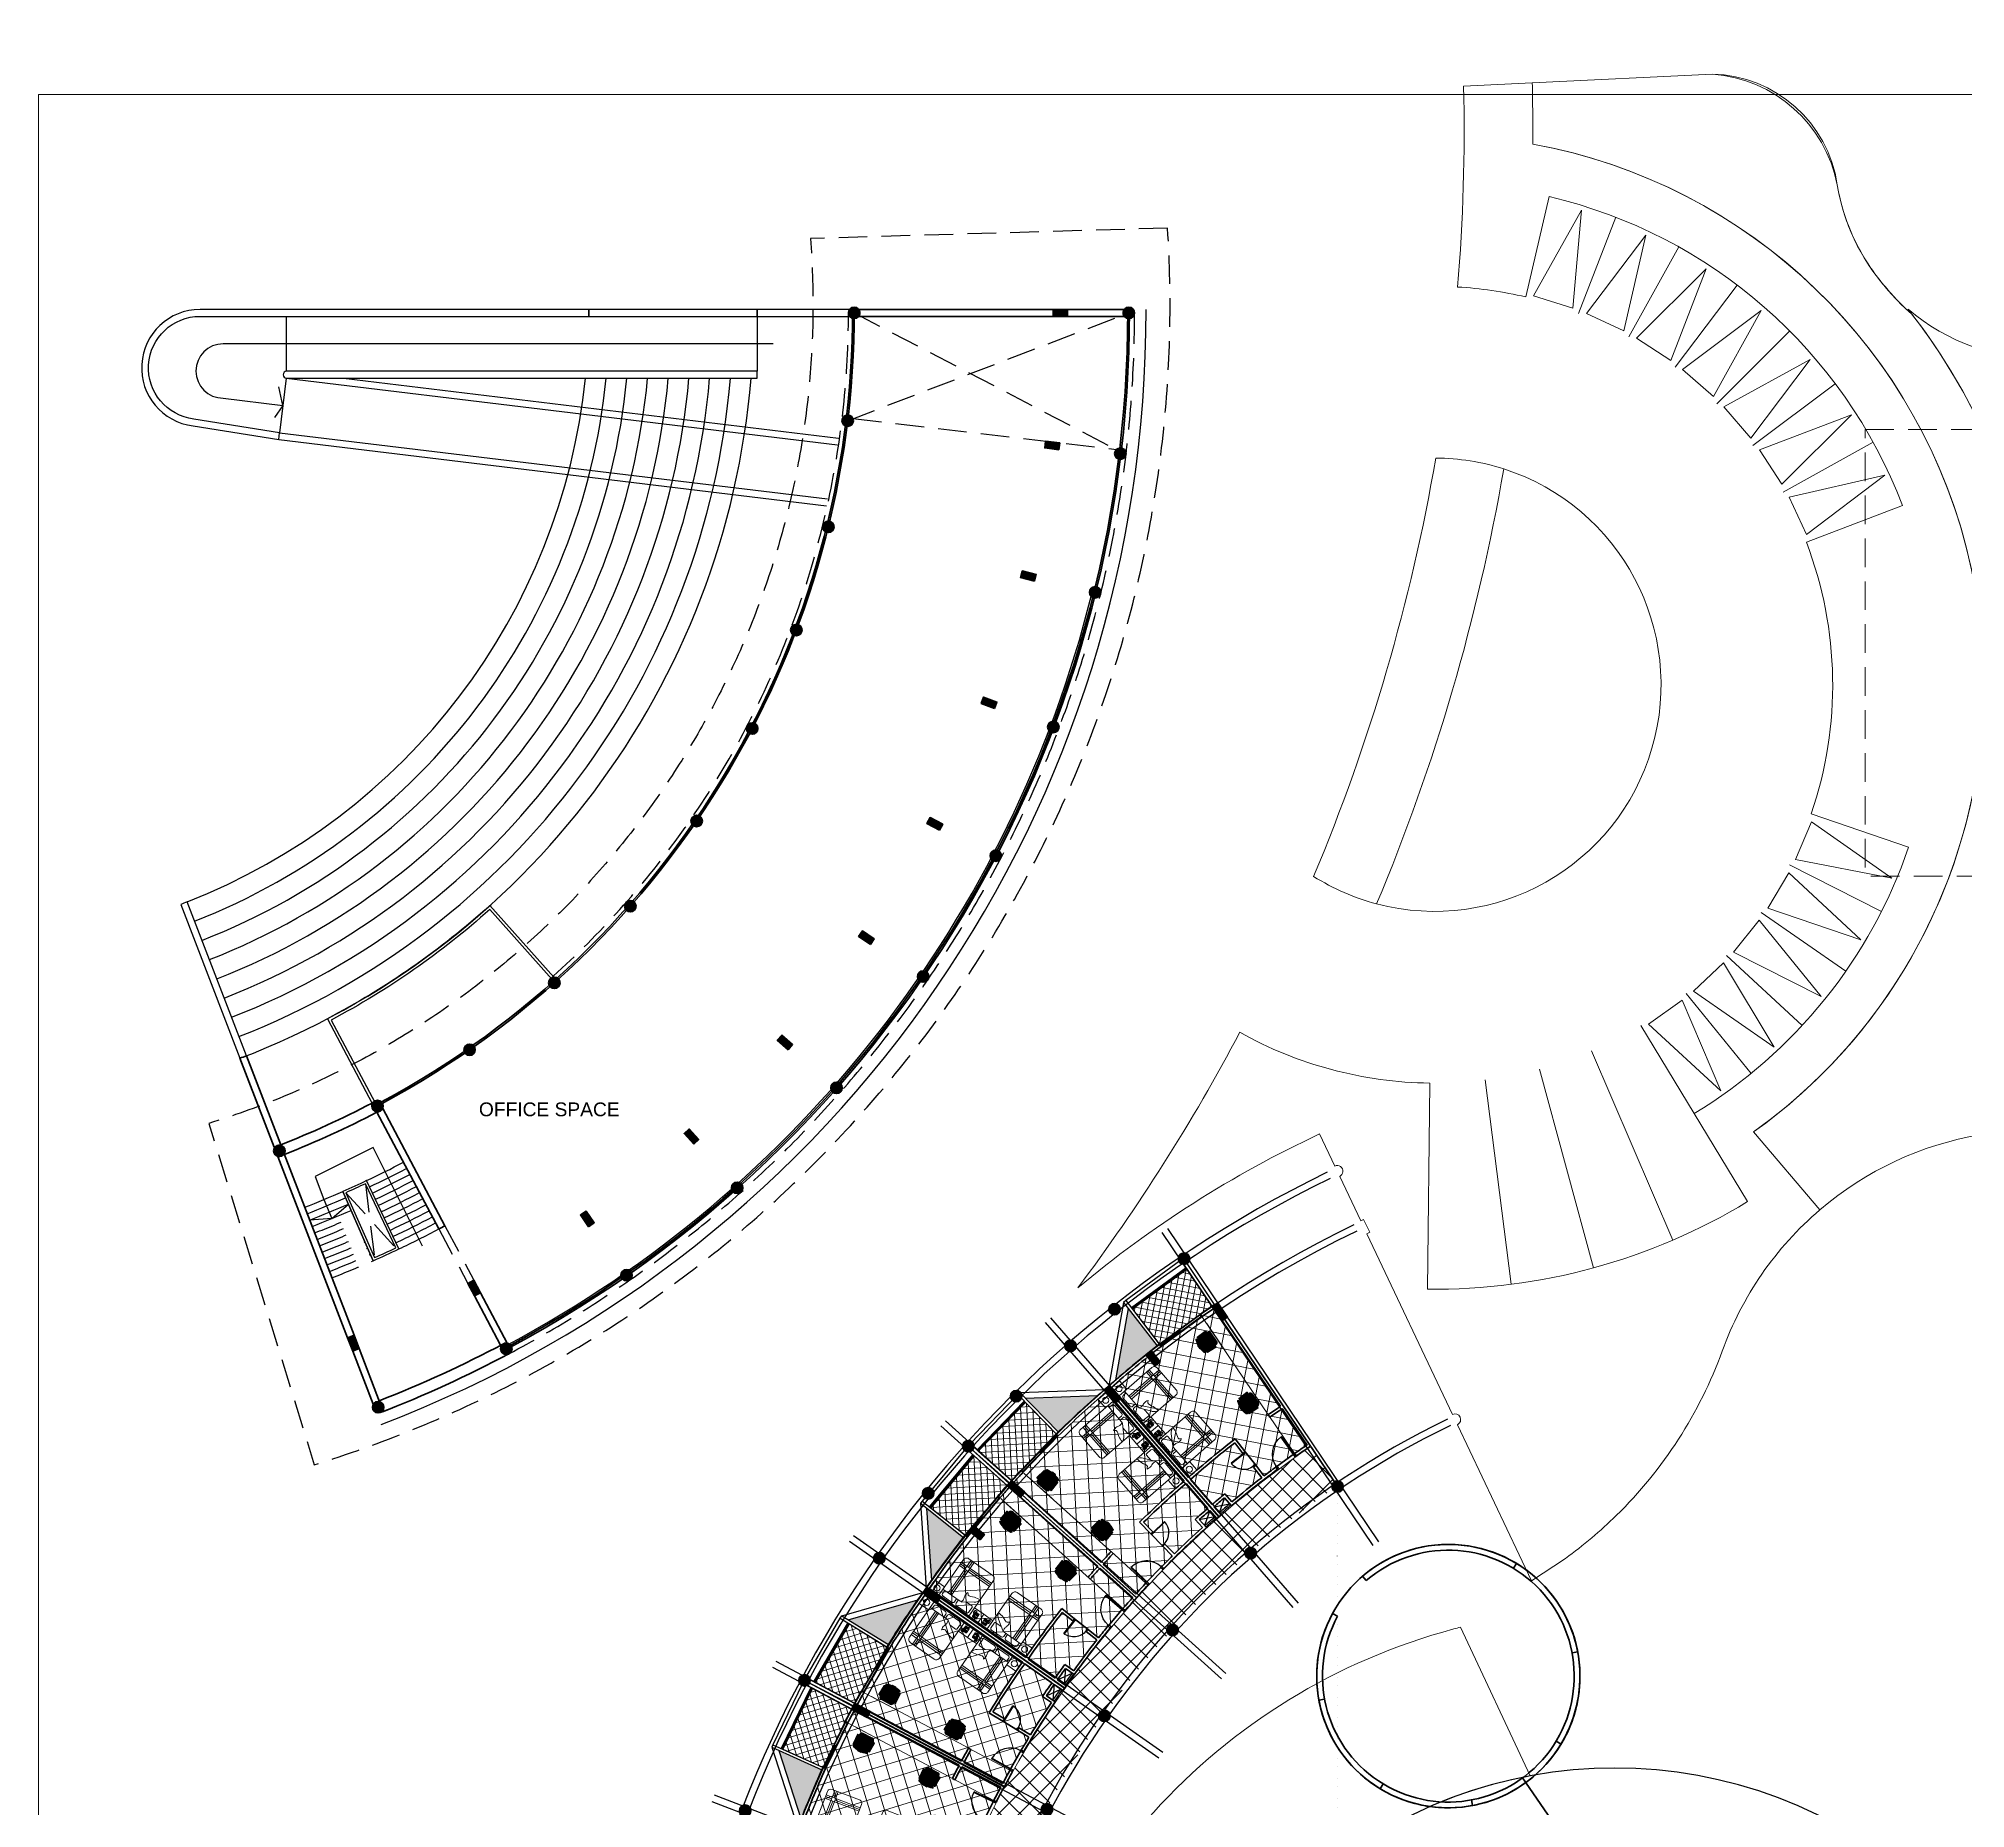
# Model space of a CAD drawing. Header units: inches. Extents: x -1373420 to 1275728, y -1279082 to 1370051.
# Drawn here: x -51601 to -48233, y -2537 to 554 of the extents above; entities that cross this region are included whole.
import ezdxf

# ---------------------------------------------------------------- set-up
doc = ezdxf.new("R2010")
doc.units = ezdxf.units.IN
doc.header["$LTSCALE"] = 100
doc.header["$MEASUREMENT"] = 0
doc.linetypes.add('DASHED', pattern=[0.75, 0.5, -0.25])
doc.layers.add('a Walkway', color=7, linetype='Continuous', lineweight=30, true_color=0x4b2e26)
doc.layers.add('Low Wall', color=7, linetype='Continuous', lineweight=15, true_color=0x858585)
for name, color, linetype, lineweight in [('beam', 40, 'Continuous', 15), ('Building', 250, 'Continuous', 60), ('COLUMN', 1, 'Continuous', 40), ('Floor Line', 32, 'Continuous', 25), ('FURNITUR', 214, 'Continuous', 18), ('FURNITURE', 64, 'Continuous', 5), ('Hatch', 213, 'Continuous', 13), ('slab line', 180, 'Continuous', 35), ('WALL', 7, 'Continuous', 35), ('WINDOW', 5, 'Continuous', 5)]:
    doc.layers.add(name, color=color, linetype=linetype, lineweight=lineweight)
doc.layers.add('HS', color=7, linetype='Continuous')
doc.layers.add('Window Glass', color=7, linetype='Continuous', true_color=0x1414ff)
doc.styles.add('ROMANS', font='arial.ttf')
doc.styles.get("Standard").update_dxf_attribs({"font": 'arial.ttf'})

# ---------------------------------------------------------------- blocks, each defined once
blk = doc.blocks.new('A$Cd32af88c')
at = {"layer": 'HS'}
h = blk.add_hatch(color=256, dxfattribs=at)
h.dxf.hatch_style = 1
h.paths.add_polyline_path([(0, 10, 1), (20, 10, 1)])
at = {"layer": 'COLUMN'}
blk.add_circle((10, 10), 10, dxfattribs=at)
blk = doc.blocks.new('A$C2b1145ed')
h = blk.add_hatch(color=256)
h.dxf.hatch_style = 1
h.paths.add_polyline_path([(989, 3442.4), (979, 3435.7), (962.2, 3460.6), (972.2, 3467.3)])
h = blk.add_hatch(color=256)
h.dxf.hatch_style = 1
h.paths.add_polyline_path([(802.4, 3300.2), (793.3, 3292.3), (773.7, 3315), (782.7, 3322.8)])
h = blk.add_hatch(color=256)
h.dxf.hatch_style = 1
h.paths.add_polyline_path([(634.6, 3136.3), (626.5, 3127.4), (604.2, 3147.4), (612.3, 3156.4)])
h = blk.add_hatch(color=256)
h.dxf.hatch_style = 1
h.paths.add_polyline_path([(487.9, 2953.1), (481.1, 2943.3), (456.5, 2960.5), (463.4, 2970.3)])
h = blk.add_hatch(color=256)
h.dxf.hatch_style = 1
h.paths.add_polyline_path([(364.7, 2753.5), (359.1, 2742.9), (332.6, 2757), (338.2, 2767.6)])
at = {"layer": 'Hatch', "lineweight": 5, "true_color": 0x636466}
h = blk.add_hatch(dxfattribs=at)
h.set_pattern_fill('ANSI37', color=251, scale=200)
edge = h.paths.add_edge_path()
edge.add_line((1180.8, 3147.3), (1134.4, 3216.1))
edge.add_arc((2058.4, 1846.2), 1652.5, 123.9995, 169.3844)
edge.add_line((434.2, 2150.6), (433.6, 2150.7))
edge.add_line((433.6, 2150.7), (397.5, 2155))
edge.add_line((397.5, 2155), (384.1, 2045.8))
edge.add_line((384.1, 2045.8), (130.7, 2076.8))
edge.add_arc((2058.5, 1846.1), 1941.5, 173.1771, 180)
edge.add_line((117, 1846.1), (405.9, 1846.1))
edge.add_line((405.9, 1846.1), (405.9, 1840.1))
edge.add_line((405.9, 1840.1), (393.9, 1840.1))
edge.add_arc((2058.5, 1846.1), 1664.5, 180.2065, 183.1533)
edge.add_line((396.4, 1754.6), (397.7, 1734.4))
edge.add_arc((2058.5, 1846.1), 1664.5, 183.8467, 186.7935)
edge.add_line((405.6, 1649.2), (417.5, 1650.7))
edge.add_line((417.5, 1650.7), (418.3, 1644.7))
edge.add_line((418.3, 1644.7), (418.2, 1644.7))
edge.add_arc((2058.5, 1846.1), 1652.5, 187, 236)
edge.add_line((1134.4, 476.1), (1180.8, 544.9))
edge.add_arc((2058.5, 1846.1), 1569.5, 124, 236, ccw=False)
blk.add_line((1180.8, 3147.3), (1134.4, 3216.1))
at = {"layer": 'beam', "lineweight": 25}
for p, q in [((1243.7, 3043.3), (874.7, 3590.3)), ((1253.7, 3050), (884.7, 3597)), ((1113, 2942.9), (680, 3440.9)), ((1103.9, 2935.1), (671, 3433.1)), ((978.3, 2810.6), (487.9, 3252.2)), ((986.3, 2819.5), (496, 3261.1)), ((868.8, 2671.8), (328.3, 3050.3)), ((875.7, 2681.6), (335.2, 3060.1)), ((777.1, 2520.6), (194.4, 2830.4)), ((782.7, 2531.2), (200.1, 2841)), ((704.4, 2359.5), (88.4, 2595.9)), ((708.7, 2370.7), (92.7, 2607.1))]:
    blk.add_line(p, q, dxfattribs=at)
for radius, start, end in [(2054.5, 115.8327, 236.1673), (2042.5, 115.8317, 236.1683), (1951.5, 115.7817, 180.1762), (1939.5, 115.7817, 186.8227), (1574.5, 115.7817, 236.2183), (1562.5, 115.78, 236.22)]:
    blk.add_arc((2058.5, 1846.1), radius, start, end, dxfattribs=at)
at = {"layer": 'COLUMN'}
for points in [[(989, 3442.4), (979, 3435.7), (962.2, 3460.6), (972.2, 3467.3)], [(802.4, 3300.2), (793.3, 3292.3), (773.7, 3315), (782.7, 3322.8)], [(634.6, 3136.3), (626.5, 3127.4), (604.2, 3147.4), (612.3, 3156.4)], [(487.9, 2953.1), (481.1, 2943.3), (456.5, 2960.5), (463.4, 2970.3)], [(364.7, 2753.5), (359.1, 2742.9), (332.6, 2757), (338.2, 2767.6)]]:
    blk.add_lwpolyline(points, close=True, dxfattribs=at)
at = {"layer": 'WALL', "lineweight": 20}
blk.add_arc((2058.5, 1846.1), 1652.5, 124, 169.3463, dxfattribs=at)
at = {"lineweight": 60, "xscale": -1}
for p, rotation in [((915.7, 3558.2), 124.0000000000005), ((715.5, 3406.2), 131.0000000000005), ((535.4, 3230.9), 138.0000000000005), ((1184.1, 3160.3), 124.0000000000005), ((378, 3035), 145.0000000000004), ((1030.4, 3044), 131.0000000000005), ((892.1, 2909.8), 138.0000000000005), ((245.6, 2821.3), 152.0000000000003), ((771.2, 2759.7), 145.0000000000004), ((140.3, 2593.1), 159.0000000000003), ((669.4, 2596), 152.0000000000003)]:
    blk.add_blockref('A$Cd32af88c', p, dxfattribs=dict(at, rotation=rotation))
blk = doc.blocks.new('Bed-King Size')
at = {"linetype": 'Continuous', "ltscale": 60}
for p, q in [((-29, -17.5), (-29, -8)), ((-26.9, -19.7), (-15.4, -19.7)), ((-9, -15.4), (-26.7, -27.4)), ((-25.8, -4.7), (-5.1, -4.7)), ((31, -14.5), (-5.8, -14.5)), ((-1.8, -8), (-1.8, -14.5)), ((1.9, -14.5), (1.9, -8)), ((5.1, -4.7), (23.8, -4.7)), ((27.1, -8), (27.1, -14.5))]:
    blk.add_line(p, q, dxfattribs=at)
at = {"linetype": 'Continuous', "lineweight": 0, "ltscale": 60}
for p, q in [((13, -14.5), (13, -84.2)), ((16.2, -14.5), (16.2, -65.2)), ((19.5, -14.5), (19.5, -84.2)), ((-33, -65.2), (31, -65.2)), ((-33, -68.4), (13, -68.4)), ((-33, -71.7), (31, -71.7)), ((16.2, -71.7), (16.2, -84.2)), ((19.5, -68.4), (31, -68.4))]:
    blk.add_line(p, q, dxfattribs=at)
at = {"linetype": 'Continuous'}
blk.add_lwpolyline([(-52.6, -2.2), (-52.6, -2.2), (-52.6, 0), (50.6, 0), (50.6, -2.2)], close=True, dxfattribs=at)
at = {"linetype": 'Continuous', "ltscale": 3}
for points in [[(-52.6, -19.7), (-52.6, -2.2), (-33, -2.2), (-33, -19.7)], [(50.6, -19.7), (50.6, -2.2), (31, -2.2), (31, -19.7)]]:
    blk.add_lwpolyline(points, close=True, dxfattribs=at)
at = {"ltscale": 2}
blk.add_lwpolyline([(31, -77.6), (31, -2.2), (-33, -2.2), (-33, -77.6, 0.414214), (-26.5, -84.2), (24.5, -84.2, 0.414214)], format="xyb", close=True, dxfattribs=at)
blk.add_arc((-18.3, -39.9), 15.1, 124.1111, 167.4379)
at = {"linetype": 'Continuous', "ltscale": 60}
for centre, radius, start, end in [((-25.8, -8), 3.27, 89.9995, 179.9995), ((-26.9, -17.5), 2.18, 179.9995, 270.0029), ((-5.8, -21), 6.54, 90.0024, 120.1005), ((-5.1, -8), 3.27, 359.9995, 89.9995), ((5.1, -8), 3.27, 89.9995, 179.9995), ((23.8, -8), 3.27, 359.9995, 89.9995)]:
    blk.add_arc(centre, radius, start, end, dxfattribs=at)
for points, knots in [([(-33, -36.6), (-29.4, -36.3), (-21.6, -35.6), (-11.3, -29.1), (-9.4, -33.6), (-7.9, -35)], [0, 0, 0, 0, 10.191994, 21.8947, 27.267662, 27.267662, 27.267662, 27.267662]), ([(-7.9, -35), (-7.2, -32.1), (-6.2, -27.2), (-9.4, -20.7), (-8.2, -16.7), (-7.6, -14.8)], [0, 0, 0, 0, 7.85872, 13.459598, 18.862681, 18.862681, 18.862681, 18.862681])]:
    blk.add_open_spline(points, degree=3, knots=knots)
blk = doc.blocks.new('telephone set')
at = {"layer": 'FURNITUR', "linetype": 'Continuous'}
for p, q in [((-3.2, 0), (3.2, 0)), ((-4.2, -6.4), (-4, -6.4)), ((-4.2, -6.6), (-4, -6.6)), ((-4, -9.2), (-4, -0.8)), ((-3.5, -0.5), (-3.5, -2.5)), ((-3.2, -1.8), (-3.2, -2.5)), ((-3.2, -8.2), (-3.2, -7.5)), ((3.2, -10), (-3.2, -10)), ((-3, -2.8), (-2.8, -2.8)), ((-3, -3), (-2.8, -3)), ((-3, -7.2), (-2.8, -7.2)), ((-2.8, -1.8), (-2.8, -8.2)), ((-1.2, -8.2), (-1.2, -1.8)), ((-1.2, -2.8), (-1, -2.8)), ((-1.2, -3), (-1, -3)), ((-1.2, -7.2), (-1, -7.2)), ((-0.8, -2.5), (-0.8, -1.8)), ((-0.8, -7.5), (-0.8, -8.2)), ((-0.5, -2.5), (-0.5, -0.5)), ((3.5, -1), (0, -1)), ((0, -1), (0, -3)), ((3.5, -1.5), (0, -1.5)), ((3.5, -2), (0, -2)), ((3.5, -2.5), (0, -2.5)), ((3.5, -3), (0, -3)), ((0.2, -6.8), (0.2, -7.5)), ((0.2, -7.6), (0.2, -8.2)), ((0.2, -8.3), (0.2, -9)), ((1, -9), (0.2, -9)), ((0.2, -6), (0.2, -6.7)), ((1, -6), (0.2, -6)), ((1, -6.7), (0.2, -6.7)), ((1, -6.8), (0.2, -6.8)), ((1, -7.5), (0.2, -7.5)), ((1, -7.6), (0.2, -7.6)), ((1, -8.2), (0.2, -8.2)), ((1, -8.3), (0.2, -8.3)), ((1, -6), (1, -6.7)), ((1, -6.8), (1, -7.5)), ((1, -7.6), (1, -8.2)), ((1, -8.3), (1, -9)), ((1.1, -6), (1.1, -6.7)), ((1.7, -6), (1.1, -6)), ((1.7, -6.7), (1.1, -6.7)), ((1.1, -6.8), (1.1, -7.5)), ((1.7, -6.8), (1.1, -6.8)), ((1.7, -7.5), (1.1, -7.5)), ((1.1, -7.6), (1.1, -8.2)), ((1.7, -7.6), (1.1, -7.6)), ((1.7, -8.2), (1.1, -8.2)), ((1.1, -8.3), (1.1, -9)), ((1.7, -8.3), (1.1, -8.3)), ((1.7, -9), (1.1, -9)), ((1.7, -6), (1.7, -6.7)), ((1.7, -6.8), (1.7, -7.5)), ((1.7, -7.6), (1.7, -8.2)), ((1.7, -8.3), (1.7, -9)), ((2.5, -6), (1.8, -6)), ((1.8, -6), (1.8, -6.7)), ((2.5, -6.7), (1.8, -6.7)), ((2.5, -6.8), (1.8, -6.8)), ((1.8, -6.8), (1.8, -7.5)), ((2.5, -7.5), (1.8, -7.5)), ((1.8, -7.6), (1.8, -8.2)), ((2.5, -7.6), (1.8, -7.6)), ((2.5, -8.2), (1.8, -8.2)), ((1.8, -8.3), (1.8, -9)), ((2.5, -8.3), (1.8, -8.3)), ((2.5, -9), (1.8, -9)), ((2.5, -6), (2.5, -6.7)), ((2.5, -6.8), (2.5, -7.5)), ((2.5, -7.6), (2.5, -8.2)), ((2.5, -8.3), (2.5, -9)), ((3.2, -6), (2.6, -6)), ((2.6, -6), (2.6, -6.7)), ((3.2, -6.7), (2.6, -6.7)), ((3.2, -6.8), (2.6, -6.8)), ((2.6, -6.8), (2.6, -7.5)), ((3.2, -7.5), (2.6, -7.5)), ((2.6, -7.6), (2.6, -8.2)), ((3.2, -7.6), (2.6, -7.6)), ((3.2, -8.2), (2.6, -8.2)), ((2.6, -8.3), (2.6, -9)), ((3.2, -8.3), (2.6, -8.3)), ((3.2, -9), (2.6, -9)), ((3.2, -6), (3.2, -6.7)), ((3.2, -6.8), (3.2, -7.5)), ((3.2, -7.6), (3.2, -8.2)), ((3.2, -8.3), (3.2, -9)), ((3.5, -3), (3.5, -1)), ((4, -0.8), (4, -9.2))]:
    blk.add_line(p, q, dxfattribs=at)
for points in [[(-2.1, -9), (-2.1, -9.9)], [(-1.9, -9), (-1.9, -9.9)]]:
    blk.add_lwpolyline(points, dxfattribs=at)
for centre, radius, start, end in [((-3.2, -0.8), 0.75, 90, 180), ((3.2, -0.8), 0.75, 0, 90), ((-3.2, -9.2), 0.75, 180, 270), ((-3, -2.5), 0.5, 180, 270), ((-2, -1.8), 1.25, 0, 180), ((-3, -2.5), 0.25, 180, 270), ((-3, -7.5), 0.25, 90, 180), ((-2, -8.2), 1.25, 180, 0), ((-2, -1.8), 0.75, 0, 180), ((-2, -8.2), 0.75, 180, 0), ((-1, -2.5), 0.25, 270, 0), ((-1, -2.5), 0.5, 270, 0), ((-1, -7.5), 0.25, 0, 90), ((3.2, -9.2), 0.75, 270, 0)]:
    blk.add_arc(centre, radius, start, end, dxfattribs=at)
for points in [[(-3.9, -12.5), (-4.1, -12.3), (-4.1, -12.1), (-3.9, -12), (-4, -12.2), (-4.4, -12.2), (-4.4, -11.9), (-4.2, -11.8), (-4.3, -12), (-4.5, -12), (-4.7, -11.8), (-4.7, -11.6), (-4.6, -11.8), (-4.8, -12.1), (-5.1, -11.8), (-5, -11.6), (-5, -11.8), (-5.2, -12), (-5.5, -11.8), (-5.5, -11.6), (-5.4, -11.8), (-5.6, -12), (-5.9, -11.7), (-5.7, -11.6), (-5.6, -11.5), (-5.6, -11.8), (-6.1, -11.5), (-5.8, -11.2), (-5.7, -11.3), (-5.8, -11.4), (-6.1, -11.1), (-5.8, -10.9), (-5.6, -11), (-5.8, -11), (-6, -10.8), (-5.8, -10.5), (-5.6, -10.6), (-5.8, -10.6), (-6.1, -10.4), (-5.8, -10.1), (-5.6, -10.2), (-5.8, -10.2), (-5.9, -10), (-5.7, -9.7), (-5.6, -9.8), (-5.7, -9.9), (-6, -9.7), (-5.8, -9.4), (-5.6, -9.4), (-5.8, -9.5), (-6.1, -9.3), (-6, -9.1), (-5.8, -9), (-5.9, -9.1), (-6.3, -9.1), (-6.3, -8.8), (-6.1, -8.7), (-6.2, -8.9), (-6.5, -8.7), (-6.4, -8.4), (-6.2, -8.4), (-6.4, -8.5), (-6.7, -8.3), (-6.4, -8), (-6.2, -8.1), (-6.5, -8.2), (-6.7, -7.9), (-6.5, -7.7), (-6.3, -7.7), (-6.2, -7.8), (-6.4, -7.8), (-6.4, -7.4), (-6.1, -7.4), (-6, -7.5), (-6.2, -7.4), (-6.2, -7.1), (-5.9, -7), (-5.8, -7.2), (-6, -7.1), (-6, -6.8), (-5.8, -6.7), (-5.6, -6.8), (-5.6, -6.9), (-5.7, -6.8), (-5.7, -6.5), (-5.4, -6.5), (-5.3, -6.7), (-5.5, -6.6), (-5.5, -6.2), (-5.2, -6.2), (-5.1, -6.3), (-5.1, -6.5), (-5.2, -6.4), (-5.1, -6), (-4.8, -6.1), (-4.8, -6.4), (-4.9, -6.5), (-4.9, -6.3), (-4.7, -6.1), (-4.5, -6.2), (-4.5, -6.5), (-4.7, -6.6), (-4.6, -6.4), (-4.2, -6.4), (-4.2, -6.6)], [(-2.1, -9.9), (-1.8, -9.9), (-1.7, -10.2), (-1.9, -10.3), (-2.1, -10.3), (-2.1, -10.2), (-1.9, -10.3), (-1.9, -10.6), (-2.1, -10.7), (-2.3, -10.6), (-2.2, -10.6), (-2, -10.8), (-2.1, -11), (-2.3, -11.1), (-2.4, -11), (-2.3, -10.9), (-2, -11.2), (-2.3, -11.4), (-2.5, -11.3), (-2.5, -11.1), (-2.4, -11.3), (-2.4, -11.5), (-2.6, -11.6), (-2.8, -11.5), (-2.6, -11.5), (-2.5, -11.8), (-2.5, -11.9), (-2.7, -12), (-2.9, -11.8), (-2.7, -11.9), (-2.7, -12.2), (-2.9, -12.3), (-3.1, -12.2), (-3.1, -12.1), (-2.9, -12.2), (-2.9, -12.5), (-3.2, -12.6), (-3.4, -12.3), (-3.3, -12.1), (-3.3, -12.4), (-3.4, -12.5), (-3.6, -12.5), (-3.8, -12.3), (-3.7, -12.1), (-3.6, -12.3), (-3.9, -12.5)]]:
    blk.add_spline(points, degree=3, dxfattribs=at)
at = {"layer": 'FURNITUR', "attachment_point": 1, "style": 'ROMANS'}
for s, insert, char_height, width in [('{\\fSwis721 BlkCn BT|b0|i0|c0|p34;DHAKA PHONE}', (0.4, -3.1), 0.35, 3.255), ('*', (0.5, -8.6), 0.5, 0.0469), ('#', (1.9, -8.4), 0.5, 0.0469), ('{\\fSwis721 LtCn BT|b0|i0|c0|p34;T\\H0.6667x;one}', (2.6, -6.2), 0.297, 0.0464), ('{\\fSwis721 Cn BT|b0|i0|c0|p34;H\\H0.6667x;old}', (2.7, -7), 0.297, 0.528), ('{\\fSwis721 Cn BT|b0|i0|c0|p34;RD}', (2.7, -7.8), 0.3, 0.583), ('{\\fSwis721 Cn BT|b0|i0|c0|p34;SP}', (2.7, -8.5), 0.3, 0.583)]:
    blk.add_mtext(s, dxfattribs=dict(at, insert=insert, char_height=char_height, width=width))
at = {"layer": 'FURNITUR', "char_height": 0.5, "width": 0.0469, "attachment_point": 1}
for s, insert in [('1', (0.5, -6.2)), ('4', (0.5, -6.9)), ('7', (0.5, -7.7)), ('2', (1.3, -6.2)), ('5', (1.3, -6.9)), ('8', (1.3, -7.7)), ('0', (1.3, -8.4)), ('3', (2, -6.2)), ('6', (2, -6.9)), ('9', (2, -7.7))]:
    blk.add_mtext(s, dxfattribs=dict(at, insert=insert))
blk = doc.blocks.new('CSB-19')
at = {"true_color": 0xffffff}
h = blk.add_hatch(color=7, dxfattribs=at)
h.dxf.hatch_style = 1
h.paths.add_polyline_path([(-166, 452, 0.351448), (-225, 378), (-225, 108), (-225, 75, 0.414214), (-150, 0), (150, 0, 0.414214), (225, 75), (225, 113), (225, 378, 0.351448), (166, 452, 0.109909)])
h.paths.add_polyline_path([(-225, 408, 0.384412), (-269, 408), (-285, 108, 0.414214), (-275, 98, 0.139954), (-235, 98, 0.414214), (-225, 108)])
h.paths.add_polyline_path([(225, 108, 0.414214), (235, 98, 0.139954), (275, 98, 0.414214), (285, 108), (269, 408, 0.389518), (225, 408)])
h.paths.add_polyline_path([(220, 438, 0.642592), (220, 488, 0.146506), (-220, 488, 0.625022), (-220, 438, -0.146506)])
h.paths.add_polyline_path([(-58, 534), (-58, 518, -0.037771), (58, 518), (58, 534)])
at = {"lineweight": 5}
for p, q in [((-285, 108), (-269, 408)), ((-225, 108), (-225, 408)), ((-225, 113), (-225, 75)), ((-150, 0), (150, 0)), ((-58, 518), (-58, 534)), ((-58, 534), (58, 534)), ((58, 518), (58, 534)), ((225, 108), (225, 408)), ((225, 113), (225, 75)), ((285, 108), (269, 408))]:
    blk.add_line(p, q, dxfattribs=at)
for centre, radius, start, end in [((-275, 108), 10, 180, 270), ((-255, 169), 72.9, 254.066, 285.934), ((-247, 384), 32.5, 47.7249, 131.8343), ((-207, 463), 27.8, 115.9875, 244.0125), ((-235, 108), 10, 270, 0), ((-150, 378), 75, 102.5443, 180), ((-150, 75), 75, 180, 270), ((0, -246), 766, 73.3302, 106.6698), ((0, -296), 766, 73.3302, 106.6698), ((150, 75), 75, 270, 0), ((150, 378), 75, 0, 77.4557), ((208, 463), 27.5, 294.5511, 65.4489), ((247, 384), 32.2, 47.9528, 133.0799), ((235, 108), 10, 180, 270), ((255, 169), 72.9, 254.066, 285.934), ((275, 108), 10, 270, 0)]:
    blk.add_arc(centre, radius, start, end, dxfattribs=at)
blk = doc.blocks.new('A$C616cdf56')
at = {"true_color": 0x539a19}
h = blk.add_hatch(color=74, dxfattribs=at)
h.dxf.hatch_style = 1
h.paths.add_polyline_path([(36.1, 240.7), (-54.9, 152.6), (27.3, 147.4, -0.013668)])
at = {"lineweight": 15}
h = blk.add_hatch(dxfattribs=at)
h.set_pattern_fill('ANSI37', color=256, scale=86)
h.paths.add_polyline_path([(-54.3, 29), (-49.8, 147.3), (27, 142.4), (23.6, 29.2)])
at = {"layer": 'Hatch', "true_color": 0xf6cf51}
h = blk.add_hatch(dxfattribs=at)
h.set_pattern_fill('ANSI37', color=53, scale=200)
h.paths.add_polyline_path([(320.2, 119.7), (296.7, 121.2), (266.8, 123.1), (238.4, 124.9, -0.01766), (248.5, 230.4), (43, 255.7, 0.016703), (32, 142.1), (28.7, 53.5, 0.003664), (28.6, 28.5), (235.6, 27.5, -0.004323), (235.7, 53.5), (240.7, 53.4, 0.004331), (240.6, 27.5), (317.6, 27.2, -0.004632), (317.7, 53.5), (318.9, 93.7, -0.004591)])
h.paths.add_polyline_path([(326.4, 191.7), (307.5, 193.8, -0.005067), (311, 222.8), (253.4, 229.8, 0.016834), (243.7, 129.6), (267.1, 128.1), (266.8, 123.1), (296.7, 121.2), (297, 126.2), (320.5, 124.7, -0.011849)])
at = {"lineweight": 30}
for p, q in [((-68.4, 153.5), (37.9, 256.3)), ((-54.9, 152.6), (36.1, 240.7))]:
    blk.add_line(p, q, dxfattribs=at)
for p, q in [((-73.4, 28.9), (-68.8, 148.5)), ((-57.3, 29), (-52.8, 147.5)), ((-54.3, 28.8), (-49.8, 147.3))]:
    blk.add_line(p, q)
at = {"lineweight": 25}
for p, q in [((268, 127), (269.7, 155)), ((268.7, 123), (270.7, 154.9)), ((268.7, 123), (266.7, 123.1)), ((268, 128), (267, 128.1)), ((269, 127), (268, 127)), ((294.6, 121.3), (294.9, 125.3)), ((296.6, 121.2), (294.6, 121.3)), ((295.9, 125.3), (294.9, 125.3)), ((295.9, 125.3), (296, 126.3)), ((297, 126.2), (296, 126.3)), ((297, 126.2), (296.6, 121.2)), ((317.2, 93.7), (323.9, 93.5)), ((317.2, 93.7), (317.2, 92.3)), ((318.5, 92.3), (317.2, 92.3)), ((318.5, 92.3), (318.4, 90.9)), ((323.8, 90.8), (318.4, 90.9)), ((323.9, 93.5), (323.8, 90.8)), ((322.9, 56.1), (280.2, 57.3)), ((317.5, 55), (280.2, 55.9)), ((316.2, 55), (316.1, 53.7)), ((317.5, 56.3), (317.5, 55)), ((322.9, 56.1), (322.8, 53.5))]:
    blk.add_line(p, q, dxfattribs=at)
blk.add_lwpolyline([(-54.3, 29), (-49.8, 147.3), (27, 142.4), (23.6, 29.2)], close=True)
for centre, radius, start, end in [((268, 127), 28, 356.3466, 86.3466), ((317.5, 55), 37.3, 88.4742, 178.4742)]:
    blk.add_arc(centre, radius, start, end, dxfattribs=at)
at = {"layer": 'Building', "lineweight": 60}
for p, q in [((37.9, 256.3), (248.5, 230.4)), ((335, 224.8), (38.7, 261.2)), ((253.4, 229.8), (311, 222.8)), ((316, 222.1), (334.4, 219.9)), ((307.5, 193.8), (326.4, 191.7)), ((313, 198.2), (331.6, 196.1)), ((27, 142.4), (32, 142.1)), ((266.8, 123.1), (238.3, 124.9)), ((267.1, 128.1), (243.7, 129.6)), ((267.1, 128.1), (266.8, 123.1)), ((297, 126.2), (296.7, 121.2)), ((320.2, 119.7), (296.7, 121.2)), ((320.5, 124.7), (297, 126.2)), ((318.9, 93.7), (323.9, 93.5)), ((28.7, 53.5), (23.7, 53.5)), ((235.7, 53.5), (240.7, 53.4)), ((317.7, 53.4), (322.8, 53.5)), ((23.6, 23.5), (322.6, 23.5)), ((28.6, 28.5), (235.6, 27.5)), ((240.6, 27.5), (317.6, 27.2))]:
    blk.add_line(p, q, dxfattribs=at)
at = {"layer": 'Building', "lineweight": 25}
for p, q in [((313, 198.2), (329.9, 220.4)), ((316, 222.1), (326.9, 196.6)), ((-68.8, 148.5), (-68.4, 153.5)), ((-68.8, 148.5), (32, 142.1)), ((-68.4, 153.5), (27.3, 147.4)), ((-73.4, 28.9), (23.6, 29.2)), ((-73.4, 23.5), (-73.4, 28.9)), ((-73.4, 28.9), (-73.4, 28.9)), ((-73.4, 23.5), (23.6, 24.1))]:
    blk.add_line(p, q, dxfattribs=at)
at = {"layer": 'Building'}
for p, q in [((28.7, 53.5), (32, 142.1)), ((296.7, 121.2), (266.8, 123.1)), ((318.9, 93.7), (317.7, 53.5))]:
    blk.add_line(p, q, dxfattribs=at)
at = {"layer": 'Building', "lineweight": 60, "flags": 128}
for points in [[(27, 142.4, -0.017427), (38.7, 261.2)], [(32, 142.1, -0.016703), (43, 255.7)], [(238.4, 124.9, -0.017667), (248.5, 230.5)], [(243.7, 129.6, -0.016834), (253.4, 229.8)], [(307.5, 193.8, -0.005067), (311, 222.8, -0.005067)], [(313, 198.2, -0.004204), (316, 222.1, -0.004204)], [(334.4, 219.9, -0.000837), (335, 224.8)], [(320.5, 124.7, -0.011849), (326.4, 191.7, -0.011849)], [(323.9, 93.5, -0.017238), (331.6, 196.1)], [(318.9, 93.7, -0.004591), (320.2, 119.7)], [(23.6, 23.5, -0.004384), (23.7, 53.5, -0.003655)], [(28.6, 28.5, -0.003664), (28.7, 53.5, -0.003664)], [(235.6, 27.5, -0.004323), (235.7, 53.5, -0.004323)], [(240.6, 27.5, -0.004331), (240.7, 53.4, -0.004331)], [(317.6, 27.2, -0.004632), (317.7, 53.5, -0.004632)], [(322.6, 23.5, -0.005023), (322.8, 53.5, -0.005023)]]:
    blk.add_lwpolyline(points, format="xyb", dxfattribs=at)
at = {"layer": 'Building', "lineweight": 25, "flags": 128}
for points in [[(326.9, 196.6, -0.004225), (329.9, 220.4)], [(329.9, 196.3, -0.004225), (332.9, 220, -0.004225)]]:
    blk.add_lwpolyline(points, format="xyb", dxfattribs=at)
at = {"layer": 'FURNITUR'}
for p, q in [((238.8, 53.5), (30.6, 53.5)), ((317.8, 53.5), (235.7, 53.5))]:
    blk.add_line(p, q, dxfattribs=at)
for centre in [(52, 244), (237.4, 221.2)]:
    blk.add_circle(centre, 5.37, dxfattribs=at)
at = {"layer": 'FURNITURE', "linetype": 'Continuous', "ltscale": 60}
blk.add_line((43.9, 53.5), (97.1, 53.5), dxfattribs=at)
at = {"layer": 'Low Wall'}
blk.add_lwpolyline([(23.7, 53.7), (28.7, 53.5), (32, 142.1), (27, 142.3)], close=True, dxfattribs=at)
at = {"layer": 'WINDOW', "lineweight": 20}
for p, q in [((-55.8, 28.9), (-51.3, 147.4)), ((-55.3, 28.9), (-50.8, 147.4))]:
    blk.add_line(p, q, dxfattribs=at)
at = {"layer": 'WINDOW'}
for p, q in [((27, 142.3), (23.7, 53.7)), ((32, 142.1), (28.7, 53.5))]:
    blk.add_line(p, q, dxfattribs=at)
for points in [[(25.1, 53.9), (24, 53.9), (24, 54.4), (23.7, 54.4), (27, 141.6), (27.2, 141.5), (27.2, 142), (28.4, 142)], [(28.6, 142), (30.2, 141.9), (30.2, 141.4), (30.5, 141.4), (30.5, 141.9), (31, 141.9), (31, 141.9), (31, 141.9), (31, 142.2), (27, 142.3), (27, 141.6), (27.2, 141.5), (27.2, 142), (28.4, 142), (28.3, 141.5), (28.6, 141.5), (28.6, 142), (30.2, 141.9)], [(30.5, 141.9), (31, 141.9), (31, 141.9), (31, 141.9), (27.7, 53.8), (27.7, 53.8), (27.7, 53.8), (27.2, 53.8)], [(25.3, 53.9), (27, 53.8), (27, 54.3), (27.2, 54.3), (27.2, 53.8), (27.7, 53.8), (27.7, 53.8), (27.7, 53.8), (27.7, 53.5), (23.7, 53.7), (23.7, 54.4), (24, 54.4), (24, 53.9), (25.1, 53.9), (25.1, 54.4), (25.3, 54.4), (25.3, 53.9), (27, 53.8)], [(27, 53.8), (25.3, 53.9)]]:
    blk.add_lwpolyline(points, dxfattribs=at)
for points in [[(27.1, 100.3), (28.1, 100.3), (29.6, 140.5), (28.6, 140.5)], [(29.6, 140.5), (28.6, 140.5), (28.6, 142), (29.6, 142)], [(29.4, 140.6), (28.7, 140.6), (28.7, 141.9), (29.5, 141.8)], [(25.6, 98.9), (26.6, 98.8), (25, 55.4), (24, 55.4)], [(27, 99.8), (26.9, 99.1), (26.9, 99.1), (26.9, 99), (26.9, 99), (26.9, 98.8), (26.8, 98.8), (26.8, 99), (26.6, 99), (26.6, 98.8), (25.6, 98.9), (25.7, 100.4), (26.7, 100.3), (26.6, 99.3), (26.8, 99.3), (26.9, 99.8)], [(26.6, 100.2), (25.8, 100.3), (25.8, 99), (26.5, 99)], [(26.7, 99.3), (26.7, 100.1), (26.8, 100.1), (26.8, 100.2), (26.7, 100.2), (26.7, 100.3), (26.9, 100.3), (26.9, 100.2), (27.1, 100.2), (27.1, 100.3), (28.1, 100.3), (28, 98.8), (27, 98.8), (27, 99.8), (26.9, 99.8), (26.8, 99.3)], [(27.9, 100.2), (27.2, 100.2), (27.1, 99), (27.9, 98.9)], [(28.2, 100.3), (28.4, 100.3), (28.4, 100.2), (28.3, 100.2), (28.2, 98.9), (28.3, 98.9), (28.3, 98.8), (28.1, 98.8)], [(28.6, 100.2), (28.3, 100.2), (28.2, 98.9), (28.5, 98.9)], [(28.6, 100.2), (28.5, 100.2), (28.5, 100.3), (28.7, 100.3), (28.6, 98.8), (28.4, 98.8), (28.4, 98.9), (28.5, 98.9)], [(25, 55.4), (24, 55.4), (24, 53.9), (25, 53.9)], [(24.9, 55.3), (24.1, 55.3), (24.1, 54), (24.8, 54)], [(26.5, 53.8), (26.7, 53.8), (26.7, 53.9), (26.6, 53.9), (26.6, 55.2), (26.7, 55.2), (26.7, 55.3), (26.5, 55.3)], [(26.9, 53.9), (26.6, 53.9), (26.6, 55.2), (26.9, 55.2)], [(26.9, 53.9), (26.8, 53.9), (26.8, 53.8), (27, 53.8), (27, 55.3), (26.8, 55.3), (26.8, 55.2), (26.9, 55.2)]]:
    blk.add_lwpolyline(points, close=True, dxfattribs=at)
for points, const_width in [([(29.1, 140.5), (27.6, 100.3)], 0.125), ([(24.5, 55.4), (26.1, 98.9)], 0.125), ([(26.8, 55.2), (28.4, 98.9)], 0.1)]:
    blk.add_lwpolyline(points, dxfattribs=dict(at, const_width=const_width))
for points in [[(29, 140.3), (28.9, 140.3, -0.232478), (28.9, 140.3), (28.8, 140.5), (29, 140.5)], [(29, 140.3), (28.9, 140.3, -0.232478), (28.9, 140.3), (28.8, 140.5), (29, 140.5)], [(29.1, 140.3), (29.1, 140.3, 0.232478), (29.2, 140.3), (29.3, 140.5), (29.1, 140.5)], [(29.1, 140.3), (29.1, 140.3, 0.232478), (29.2, 140.3), (29.3, 140.4), (29.1, 140.5)], [(26.1, 98.7), (26, 98.7, -0.232478), (26, 98.7), (25.9, 98.9), (26.1, 98.9)], [(26, 98.7), (26, 98.7, -0.232478), (26, 98.7), (25.9, 98.9), (26, 98.9)], [(26.2, 98.7), (26.2, 98.7, 0.232478), (26.2, 98.7), (26.4, 98.9), (26.2, 98.9)], [(26.2, 98.7), (26.2, 98.7, 0.232478), (26.2, 98.7), (26.4, 98.8), (26.2, 98.8)], [(27.5, 100.5), (27.5, 100.5, 0.232478), (27.4, 100.5), (27.3, 100.3), (27.5, 100.3)], [(27.5, 100.5), (27.5, 100.5, 0.232478), (27.5, 100.5), (27.3, 100.3), (27.5, 100.3)], [(27.6, 100.5), (27.7, 100.5, -0.232478), (27.7, 100.5), (27.8, 100.3), (27.6, 100.3)], [(27.6, 100.5), (27.7, 100.5, -0.232478), (27.7, 100.5), (27.8, 100.3), (27.6, 100.3)], [(24.5, 55.6), (24.4, 55.6, 0.232478), (24.4, 55.6), (24.2, 55.4), (24.4, 55.4)], [(24.4, 55.6), (24.4, 55.6, 0.232478), (24.4, 55.6), (24.3, 55.4), (24.4, 55.4)], [(24.6, 55.6), (24.6, 55.6, -0.232478), (24.6, 55.6), (24.8, 55.4), (24.6, 55.4)], [(24.6, 55.6), (24.6, 55.6, -0.232478), (24.6, 55.6), (24.7, 55.4), (24.6, 55.4)]]:
    blk.add_lwpolyline(points, format="xyb", close=True, dxfattribs=at)
at = {"layer": 'FURNITUR', "xscale": -1}
for name, p, rotation in [('Bed-King Size', (93.8, 249.4), 352.9759126231418), ('telephone set', (155.7, 236.9), 352.975912623142)]:
    blk.add_blockref(name, p, dxfattribs=dict(at, rotation=rotation))
at = {"layer": 'FURNITUR'}
for name, p, rotation in [('telephone set', (135.2, 239.5), 352.9759126231418), ('Bed-King Size', (198.2, 236.6), 353.0240873768585)]:
    blk.add_blockref(name, p, dxfattribs=dict(at, rotation=rotation))
at = {"layer": 'FURNITUR', "xscale": 0.05952224915841776, "yscale": 0.05952224915841776, "zscale": 0.05952224915841776}
blk.add_blockref('CSB-19', (70, 56.6), dxfattribs=at)
at = {"layer": 'FURNITUR', "xscale": -0.05952224915841776, "yscale": 0.05952224915841776, "zscale": 0.05952224915841776, "rotation": 359.4818035683462}
blk.add_blockref('CSB-19', (199.4, 56), dxfattribs=at)
blk = doc.blocks.new('A$C6dcdb081')
at = {"lineweight": 15}
for p, q in [((1444.6, 5615.1), (1509.7, 5782.9)), ((1532.1, 5573.9), (1619.9, 5731.1)), ((1613.1, 5521), (1721.8, 5664.4)), ((1434.5, 5624.3), (1365.7, 5645.6)), ((1685.9, 5457.3), (1813.5, 5584.3)), ((1749.2, 5384.2), (1893.2, 5492.2)), ((1801.8, 5302.9), (1959.4, 5390)), ((1813.3, 4651.7), (1973.9, 4570.3)), ((1763.7, 4568.7), (1911.4, 4465.8)), ((1703, 4493.3), (1835, 4370.9)), ((1632.4, 4427.1), (1746.2, 4287.6)), ((1553.4, 4371.3), (1646.7, 4217.4)), ((1467.4, 4327.1), (1609.5, 3996.3)), ((1376, 4295.1), (1470.9, 3947.9)), ((1281.1, 4276.2), (1326.9, 3919.1))]:
    blk.add_line(p, q, dxfattribs=at)
for points in [[(6284.5, 5766.9, 0.457194), (4659.4, 6211.5), (4353.8, 6000, -0.266435), (3774, 5930.5), (3480.1, 6083.1, 0.387757), (2765.5, 5924.5), (2613.1, 5677.2, -0.199125), (2362.4, 5536.2), (2264.1, 5536.2, -0.183793), (2020.3, 5622.2, -0.049629), (2133.3, 5446.2), (2367.5, 5446.2, 0.20229), (2683.9, 5621.7), (2864.9, 5852.4, -0.299221), (3319.7, 6017.1), (3750.7, 5871.6, 0.178843), (4333.9, 5927.8), (4702.7, 6155.2, -0.435907), (6192.9, 5700.5), (6530.5, 5013, 0.391454), (7223.6, 4809.6), (7335.3, 4929.9, -0.043975), (7208.1, 4852, -0.416012), (6651.3, 5060.5)], [(1678.6, 6033), (1363.6, 6017.9, -0.007669), (1364.4, 5910.8, -0.30323), (2130.8, 5169.6, -0.058223), (2264.1, 5140), (2216.9, 5223.1, 0.007619), (2208.6, 5254.2, 0.011898), (2193.7, 5302.2, 0.012091), (2176.3, 5350.2, 0.012324), (2156.2, 5398.2, 0.012602), (2133.3, 5446.2, 0.047064), (2026.9, 5613.7, -0.041741), (1980.3, 5661.7, -0.137817), (1896.6, 5839.6, 0.338412)], [(1364.4, 5910.8, 0.007669), (1363.6, 6017.9), (1243.7, 6012.2, -0.026058), (1233.2, 5661.1, -0.043275), (1352.2, 5643.8), (1393.4, 5819, -0.248436), (2010.7, 5279.5), (1842.6, 5215.2, -0.175709), (1851, 4740.8), (2021.3, 4682.5, -0.175709), (1646.7, 4217.4), (1740, 4063.5, -0.140051), (1180.3, 3910.6), (1184.6, 4270.6, -0.125377), (852.6, 4359.3, -0.039252), (569.4, 3912.9, -0.065184), (992, 4181.7), (1018.6, 4125.7, -1), (1027.1, 4107.6), (1063.9, 4030.1), (1068.9, 4032.5), (1079.7, 4009.9), (1074.6, 4007.5), (1224.2, 3691.9, -1), (1232.8, 3673.9), (1362, 3401.4), (1421.5, 3440.3, 0.037685), (1510.5, 3515.3, 0.111781), (1695.6, 3802.3, -0.130738), (1866.3, 4049.3), (1750.4, 4185.2, 0.662976)], [(1313.7, 5343.4, 0.076229), (1195.1, 5362.3, -0.056622), (981.5, 4631.6, 0.076229), (1091.6, 4583.7, 0.056845)], [(1313.7, 5343.4, -0.056845), (1091.6, 4583.7, 0.974217)], [(2657.3, 4625.2, 0.155932), (2598.7, 4734.2, 0.120917), (2148.8, 4881.3, -0.218911), (1750.4, 4185.2), (1866.3, 4049.3, -0.591804), (2823.6, 3686.2), (2845.7, 3507.8, 0.398886), (3303.7, 3155.9), (3450, 3183.5, -0.083127), (3608.6, 3176.4), (3836.1, 3595.5, -0.241666), (3709.6, 3839.1), (3713.4, 4054, 0.161452), (3678.9, 4164.5), (3582.8, 4344.2, -0.379422), (3652.3, 4636.3), (3139.4, 4993.3, -0.20001), (2784.9, 4743.9, 0.351675), (2756.7, 4708.8), (2756.7, 4620.6, -9.180606)]]:
    blk.add_lwpolyline(points, format="xyb", close=True, dxfattribs=at)
at = {"lineweight": 15, "flags": 128}
blk.add_lwpolyline([(1363.6, 6017.9), (1678.6, 6033, -0.364847), (1896.6, 5839.6, 0.102129), (1949.7, 5702.5)], format="xyb", dxfattribs=at)
at = {"lineweight": 15}
for points in [[(1365.7, 5645.6), (1449.8, 5795.4), (1434.5, 5624.3), (1365.7, 5645.6)], [(1458.2, 5615.1), (1562.3, 5751.8), (1523.4, 5584.4), (1458.2, 5615.1)], [(1545.6, 5572), (1667.7, 5692.9), (1605.9, 5532.6), (1545.6, 5572)], [(1626.2, 5517.2), (1763.9, 5620), (1680.4, 5469.8), (1626.2, 5517.2)], [(1698.4, 5451.7), (1849, 5534.5), (1745.5, 5397.3), (1698.4, 5451.7)], [(1760.8, 5376.9), (1921.4, 5437.9), (1799.9, 5316.5), (1760.8, 5376.9)], [(1812.3, 5294.1), (1979.8, 5332.3), (1842.6, 5228.8), (1812.3, 5294.1)], [(1851.5, 4727.2), (1992.2, 4628.6), (1823.5, 4660.9), (1851.5, 4727.2)], [(1811.9, 4638.1), (1937.7, 4521), (1775, 4576.3), (1811.9, 4638.1)], [(1760.4, 4555.4), (1868.7, 4422), (1715.3, 4499.3), (1760.4, 4555.4)], [(1697.9, 4480.6), (1786.6, 4333.5), (1645.4, 4431.4), (1697.9, 4480.6)], [(1625.7, 4415.3), (1693.1, 4257.2), (1566.8, 4373.7), (1625.7, 4415.3)]]:
    blk.add_lwpolyline(points, dxfattribs=at)
at = {"linetype": 'DASHED', "lineweight": 15, "flags": 128}
blk.add_lwpolyline([(1945.4, 5412), (2185.4, 5412), (2185.4, 4632), (1945.4, 4632)], close=True, dxfattribs=at)
at = {"lineweight": 15}
blk.add_lwpolyline([(1242, 3029.1, -0.03786), (1360.2, 3060.5), (1238.3, 3320.2, 0.002823), (1226.4, 3317.1, 0.294475), (434, 2442.9), (712.4, 2409.3, -0.130312), (888, 2784.6), (888, 2885.6), (989.1, 2885.6, -0.08585), (1227.5, 3023.9, -0.08585)], format="xyb", dxfattribs=at)
blk.add_arc((2335.4, 5959.8), 463.7, 213.7051, 228.3002, dxfattribs=at)
blk = doc.blocks.new('A$C66cf0fdd')
at = {"layer": 'COLUMN', "lineweight": 60}
h = blk.add_hatch(color=256, dxfattribs=at)
h.dxf.hatch_style = 1
h.paths.add_polyline_path([(12, 25), (0, 25), (0, 0), (12, 0)])
at = {"layer": 'COLUMN'}
blk.add_lwpolyline([(0, 0), (12, 0), (12, 25), (0, 25)], close=True, dxfattribs=at)

msp = doc.modelspace()

# ---------------------------------------------------------------- linework, layer by layer
for p, q in [((-51167.29, -27.13), (-51167.29, 68.87)), ((-50345.22, 68.87), (-50345.22, -27.13)), ((-51168.01, -39.08), (-51179.53, -134.39)), ((-51168.01, -39.08), (-50204.37, -155.57)), ((-51067.66, -39.13), (-50202.73, -143.68))]:
    msp.add_line(p, q)
at = {"linetype": 'DASHED'}
for p, q in [((-50186.83, -113.37), (-49695.49, 74.87)), ((-50175.49, 74.87), (-49717.17, -163.71)), ((-50177.6, -109.51), (-49717.17, -163.71)), ((-51029.51, -1446.19), (-51013.93, -1575.36)), ((-51063.84, -1461.85), (-50976.52, -1558.3)), ((-50901.26, -1525.29), (-50850.84, -1620.25)), ((-50890.66, -1519.66), (-50840.19, -1614.59))]:
    msp.add_line(p, q, dxfattribs=at)
at = {"lineweight": 25}
for p, q in [((-50971.19, -1560.21), (-51027.6, -1440.87)), ((-51015.98, -1580.64), (-51069.11, -1459.81))]:
    msp.add_line(p, q, dxfattribs=at)
at = {"lineweight": 0}
msp.add_lwpolyline([(-51600.88, 456.18), (-43168.33, 456.18), (-43168.33, -5665.44), (-51600.88, -5665.44)], close=True, dxfattribs=at)
for points in [[(-50639.13, 80.87), (-51318.7, 80.87, 0.9415879), (-51330.94, -122.39), (-51180.97, -146.3), (-51179.53, -134.39), (-51329.5, -110.47, -0.9415879), (-51318.7, 68.87), (-50639.13, 68.87)], [(-50345.22, 80.87), (-50639.13, 80.87, -0.0027152), (-50639.13, 68.87), (-50345.22, 68.87)], [(-50183.49, 80.87), (-50345.22, 80.87), (-50345.22, 68.87), (-50183.49, 68.87, -0.1622777), (-50185.49, 74.87, -0.1622777)], [(-50345.22, -27.13), (-51167.29, -27.13, 1), (-51167.29, -39.13), (-50345.22, -39.13)], [(-51341.17, -953.98, -0.0027152), (-51352.37, -958.29), (-51248.82, -1227.03, 0.0021538), (-51237.62, -1222.72)]]:
    msp.add_lwpolyline(points, format="xyb", close=True)
for points in [[(-50185.49, 57.47), (-50185.59, 57.47)], [(-50316.83, 20.84), (-51278.26, 20.84)], [(-51173.77, -86.74), (-51180.83, -54.47)], [(-51278.26, -74.1), (-51173.77, -86.74)], [(-51173.77, -86.74), (-51188.58, -107.67)]]:
    msp.add_lwpolyline(points)
at = {"flags": 128}
for points in [[(-51179.53, -134.39), (-50222.23, -250.11)], [(-51180.97, -146.3), (-50223.67, -262.03)]]:
    msp.add_lwpolyline(points, dxfattribs=at)
at = {"lineweight": 25}
for points in [[(-51027.6, -1440.87, -0.006805), (-51069.11, -1459.81), (-51015.98, -1580.64, 0.006805), (-50971.19, -1560.21)], [(-51029.51, -1446.19, -0.0056148), (-51063.84, -1461.85), (-51013.93, -1575.36, 0.0056966), (-50976.52, -1558.3)]]:
    msp.add_lwpolyline(points, format="xyb", close=True, dxfattribs=at)
at = {"linetype": 'DASHED'}
for radius, start, end in [(2058.53, 297.96459, 0), (1558.53, 311.97081, 0), (1724.53, 291.27111, 293.7384), (1736.53, 291.26973, 293.7384), (1748.53, 291.26837, 293.7384), (1760.53, 291.26703, 293.7384), (1772.53, 291.26571, 293.7384), (1784.53, 291.26441, 293.7384), (1796.53, 291.26312, 293.7384), (1808.53, 291.26185, 293.7384)]:
    msp.add_arc((-51744.02, 74.87), radius, start, end, dxfattribs=at)
for centre, radius, start, end in [((-51278.26, -26.63), 47.47, 90, 270), ((-51744.02, 74.87), 1104.91, 291.3829, 354.0779), ((-51744.02, 74.87), 1140.91, 291.37308, 354.2654), ((-51744.02, 74.87), 1176.91, 291.36387, 354.44138), ((-51744.02, 74.87), 1212.91, 291.3552, 354.60686), ((-51744.02, 74.87), 1248.91, 291.34703, 354.76276), ((-51744.02, 74.87), 1284.91, 291.33931, 354.90989), ((-51744.02, 74.87), 1320.91, 291.33202, 355.04896), ((-51744.02, 74.87), 1356.91, 291.32512, 355.18064), ((-51744.02, 74.87), 1392.91, 290.82496, 355.30548), ((-48846.05, -3275.4), 808.53, 47.90969, 132.09031)]:
    msp.add_arc(centre, radius, start, end)
at = {"lineweight": 25}
for radius, start, end in [(1676.53, 295.29796, 297.75954), (1688.53, 295.29796, 297.76099), (1700.53, 295.29796, 297.76243), (1712.53, 295.29796, 297.76385), (1676.53, 291.27682, 293.7384), (1688.53, 291.27536, 293.7384), (1724.53, 295.29796, 297.76524), (1736.53, 295.29796, 297.76662), (1748.53, 295.29796, 297.76798), (1700.53, 291.27392, 293.7384), (1712.53, 291.27251, 293.7384), (1760.53, 295.29796, 297.76932), (1772.53, 295.29796, 297.77064), (1784.53, 295.29796, 297.77195), (1796.53, 295.29796, 297.77323), (1808.53, 295.29796, 297.7745)]:
    msp.add_arc((-51744.02, 74.87), radius, start, end, dxfattribs=at)
at = {"layer": 'Building', "lineweight": 60}
for p, q in [((-49023.46, -2117.97), (-49018.29, -2109.41)), ((-49023.46, -2117.97), (-49018.29, -2109.41)), ((-49287.13, -2131.95), (-49280.61, -2139.53)), ((-49287.13, -2131.95), (-49280.61, -2139.53)), ((-49339.36, -2196.72), (-49330.57, -2201.49)), ((-49339.36, -2196.72), (-49330.57, -2201.49)), ((-48920.9, -2265.89), (-48911.07, -2264.06)), ((-48920.9, -2265.89), (-48911.07, -2264.06)), ((-49353.41, -2346.75), (-49363.23, -2348.59)), ((-49353.41, -2346.75), (-49363.23, -2348.59)), ((-48948.8, -2420.01), (-48940.24, -2425.18)), ((-48948.8, -2420.01), (-48940.24, -2425.18)), ((-49250.84, -2494.67), (-49256.01, -2503.23)), ((-49250.84, -2494.67), (-49256.01, -2503.23)), ((-49096.72, -2522.58), (-49094.89, -2532.4)), ((-49096.72, -2522.58), (-49094.89, -2532.4))]:
    msp.add_line(p, q, dxfattribs=at)
at = {"layer": 'Building', "linetype": 'DASHED', "lineweight": 25, "flags": 128}
msp.add_lwpolyline([(-49627.77, 222.9), (-50252.02, 204.74, -0.3506046), (-51303.03, -1340.77), (-51119.13, -1937.05, 0.3466317)], format="xyb", close=True, dxfattribs=at)
at = {"layer": 'Building', "lineweight": 30}
for points in [[(-50700.41, -1085.37), (-50812.04, -960.3, -0.0623858), (-51096.16, -1158.19), (-51017.55, -1306.26)], [(-50704.14, -1088.7), (-50812.43, -967.37, -0.0605829), (-51089.39, -1160.28), (-51013.13, -1303.91)]]:
    msp.add_lwpolyline(points, format="xyb", dxfattribs=at)
at = {"layer": 'Building', "lineweight": 60}
for radius in [230, 230, 220, 220]:
    msp.add_arc((-49137.15, -2306.32), radius, 151.54198, 130.69902, dxfattribs=at)
at = {"layer": 'Floor Line'}
for radius, start, end in [(2078.53, 290.90637, 0.16539), (2043.52, 298.14257, 346.03637)]:
    msp.add_arc((-51744.02, 74.87), radius, start, end, dxfattribs=at)
at = {"layer": 'slab line', "lineweight": 60}
msp.add_circle((-49137.15, -2306.32), 230, dxfattribs=at)
msp.add_circle((-49137.15, -2306.32), 230, dxfattribs=at)
for radius, start, end in [(1565.53, 298.31338, 0.20537), (1568.53, 298.31338, 0.20437), (2046.52, 298.14257, 0.08139), (2049.52, 298.14257, 0.08079)]:
    msp.add_arc((-51744.02, 74.87), radius, start, end, dxfattribs=at)
at = {"layer": 'WALL'}
msp.add_line((-48871.69, -2680.4), (-49007.69, -2484.26), dxfattribs=at)
for points in [[(-49827.99, 80.87), (-50167.49, 80.87, -0.1622777), (-50165.49, 74.87, -0.1622777), (-50167.49, 68.87), (-49827.98, 68.87)], [(-49703.49, 80.87), (-49802.99, 80.87), (-49802.98, 68.87), (-49703.49, 68.87, -0.1622777), (-49705.49, 74.87, -0.1622777)], [(-51237.62, -1222.72, -0.0021538), (-51248.82, -1227.03), (-51188.92, -1382.52, 0.0002651), (-51187.37, -1381.93, -0.2286835), (-51179.26, -1378.8, 0.0002651), (-51177.72, -1378.2)], [(-51009.58, -1321.26), (-51010.05, -1320.39, -0.3693889), (-51018.5, -1310.51, -0.1102487), (-51017.55, -1306.26), (-51018.02, -1305.36, -0.0281594), (-51177.72, -1378.2), (-51177.35, -1379.15, -0.335575), (-51170.08, -1388.77, -0.1408004), (-51171.6, -1394.08), (-51171.25, -1395, 0.0281814)], [(-50999.45, -1314.76, -0.3333333), (-51010.05, -1320.39), (-51009.58, -1321.26), (-50901.26, -1525.29, 0.0016588), (-50890.66, -1519.66)], [(-51171.6, -1394.08, -0.3333333), (-51182.8, -1398.39), (-51060.73, -1715.19), (-51049.54, -1710.87)], [(-50828.52, -1636.7), (-50839.12, -1642.33), (-50793.41, -1728.44, 0.0007358), (-50788.1, -1725.63, -0.1622777), (-50781.86, -1724.58)], [(-51040.55, -1734.2), (-51051.75, -1738.52), (-51015.97, -1831.36, -0.3333333), (-51004.78, -1827.05)], [(-50778.72, -1743.29, -0.5655688), (-50793.41, -1734.46, -0.2774909), (-50788.1, -1725.63, -0.0293482), (-51005.5, -1825.17), (-51004.78, -1827.05, -0.335575), (-50997.5, -1836.67, -0.310165), (-51003.9, -1846, 0.0300847)]]:
    msp.add_lwpolyline(points, format="xyb", close=True, dxfattribs=at)
msp.add_arc((-51744.02, 74.87), 2058.53, 291.07176, 291.4124, dxfattribs=at)
at = {"layer": 'Window Glass'}
for points in [[(-50929.96, -1555.3), (-51015.99, -1383.02), (-51117.73, -1433.52), (-51102.24, -1473.95), (-51088.45, -1507.21), (-51059.45, -1481.78)], [(-51088.45, -1507.21), (-51127.02, -1509.77)]]:
    msp.add_lwpolyline(points, dxfattribs=at)

# ---------------------------------------------------------------- block references
msp.add_blockref('A$C6dcdb081', (-50354.09, -5541.02))
at = {"lineweight": 60}
for p, rotation in [((-49802.98, 68.87), 90), ((-49817.73, -164.03), 83.10717628216767), ((-49860.33, -393.48), 76.21435256434172), ((-49930.15, -616.16), 69.3215288465158), ((-50026.19, -828.86), 62.42870512868989), ((-50147.07, -1028.48), 55.53588141086396), ((-50291.03, -1212.16), 48.64305769303799), ((-50455.99, -1377.24), 41.75023397521206), ((-50639.57, -1521.32), 34.85741025738613), ((-50839.12, -1642.33), 27.96458653956021), ((-51051.75, -1738.52), 21.07176282173424), ((-49967.45, -2043.15), 231.0551775604874)]:
    msp.add_blockref('A$C66cf0fdd', p, dxfattribs=dict(at, rotation=rotation))
for p in [(-49730.4, -1675.52), (-49902.35, -1827.15), (-50056.28, -1997.05)]:
    msp.add_blockref('A$Cd32af88c', p, dxfattribs=at)
at = {"lineweight": 60, "xscale": -1, "rotation": 218.2879013717005}
msp.add_blockref('A$C66cf0fdd', (-49665.79, -1744.93), dxfattribs=at)
at = {"layer": 'a Walkway', "xscale": -1}
for p, rotation in [((-49539.35, -1624.34), 124.0337254449977), ((-49906.24, -1936.09), 138.0153773238661), ((-50186.95, -2327.24), 152.0000034196924)]:
    msp.add_blockref('A$C616cdf56', p, dxfattribs=dict(at, rotation=rotation))
at = {"layer": 'a Walkway'}
for p, rotation in [((-49937.63, -1970.98), 318.0337186056136), ((-50208.98, -2368.68), 332.0153704844819)]:
    msp.add_blockref('A$C616cdf56', p, dxfattribs=dict(at, rotation=rotation))
at = {"layer": 'Building', "lineweight": 60}
msp.add_blockref('A$C2b1145ed', (-50512.06, -5121.51), dxfattribs=at)
at = {"layer": 'COLUMN', "rotation": 180}
for p in [(-50165.49, 84.87), (-49685.49, 84.87), (-50176.83, -103.37), (-49700.3, -160.97), (-50210.68, -288.89), (-49744.5, -403.27), (-50266.54, -469.01), (-49817.46, -638.51), (-50343.62, -641.12), (-50440.8, -802.74), (-49918.13, -863.29), (-50556.67, -951.53), (-50045.05, -1074.37), (-50689.56, -1085.33), (-50837.55, -1202.22), (-50196.38, -1268.69), (-50998.5, -1300.51), (-51170.08, -1378.77), (-50369.94, -1443.44), (-50563.21, -1596.1), (-50773.41, -1724.46), (-50997.5, -1826.67)]:
    msp.add_blockref('A$Cd32af88c', p, dxfattribs=at)

# ---------------------------------------------------------------- texts
at = {"insert": (-50831.28, -1304.3), "char_height": 24, "attachment_point": 1}
msp.add_mtext_dynamic_manual_height_columns('OFFICE SPACE', width=255.4953, gutter_width=1, heights=[0], dxfattribs=at)

doc.saveas('drawing.dxf')
